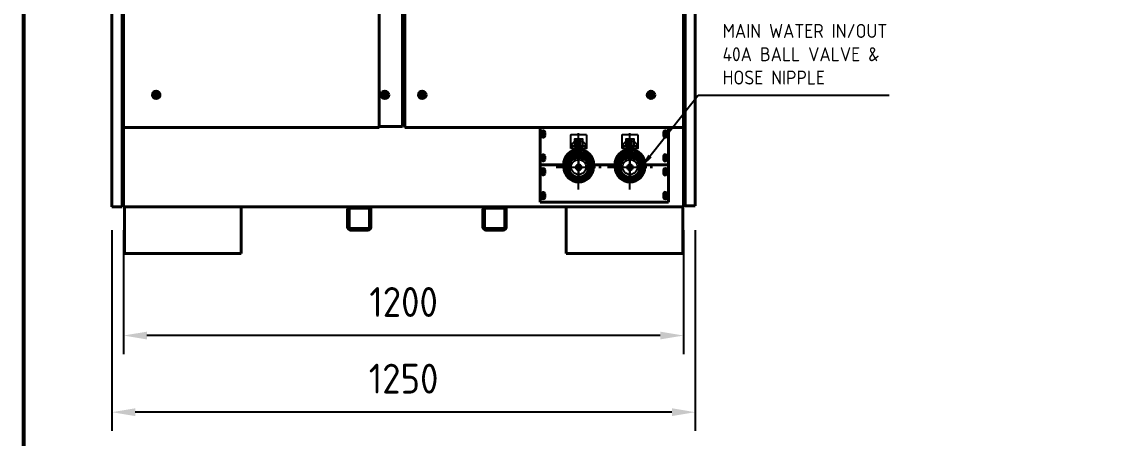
# Model space of a CAD drawing. Header units: millimetres. Extents: x 4969 to 37601, y -771 to 6478.
# Drawn here: x 15852 to 18174, y 1270 to 2164 of the extents above; entities that cross this region are included whole.
import ezdxf
from ezdxf.enums import TextEntityAlignment as Align

# ---------------------------------------------------------------- set-up
doc = ezdxf.new("R2010")
doc.units = ezdxf.units.MM
doc.header["$LTSCALE"] = 7
doc.header["$MEASUREMENT"] = 0
doc.linetypes.add('CENTER1', pattern=[13, 10, -1, 1, -1])
doc.layers.get('0').update_dxf_attribs({"linetype": 'CONTINUOUS'})
doc.layers.get('Defpoints').update_dxf_attribs({"linetype": 'CONTINUOUS'})
for name, color, linetype in [('CENTER', 1, 'CENTER1'), ('FORMAT-1', 7, 'CONTINUOUS'), ('THIN', 3, 'CONTINUOUS')]:
    doc.layers.add(name, color=color, linetype=linetype)
doc.layers.add('가시적인 것(ISO)', color=3, linetype='CONTINUOUS', lineweight=40)
doc.layers.add('가시적인 좁은 것(ISO)', color=3, linetype='CONTINUOUS', lineweight=35)
doc.styles.add('HAN', font='')
doc.styles.get("Standard").update_dxf_attribs({"font": 'ISOCP'})
doc.styles.get('HAN').set_extended_font_data('GulimChe')
doc.dimstyles.new('PS-15', dxfattribs={"dimscale": 15, "dimtxt": 3, "dimasz": 2, "dimexe": 2, "dimexo": 2.5, "dimgap": 1.5, "dimtad": 1, "dimtoh": 1, "dimrnd": 0.05, "dimzin": 12, "dimdsep": 46, "dimtxsty": 'Standard', "dimcen": 0, "dimclrt": 2, "dimazin": 3, "dimtfac": 1, "dimtofl": 0, "dimtmove": 0, "dimatfit": 3, "dimfxl": 0, "dimtolj": 1, "dimtzin": 0, "dimarcsym": 0})
doc.dimstyles.new('PS-20', dxfattribs={"dimscale": 20, "dimtxt": 3.2, "dimasz": 2.5, "dimexe": 2, "dimexo": 2.5, "dimgap": 2, "dimtad": 1, "dimtoh": 1, "dimrnd": 0.05, "dimzin": 12, "dimdsep": 46, "dimtxsty": 'Standard', "dimcen": 0, "dimclrt": 2, "dimazin": 3, "dimtfac": 1, "dimtofl": 0, "dimtmove": 0, "dimatfit": 3, "dimfxl": 0, "dimtolj": 1, "dimtzin": 0, "dimarcsym": 0})

# ---------------------------------------------------------------- blocks, each defined once
blk = doc.blocks.new('*D202')
at = {"color": 0, "lineweight": -2}
for p, q in [((16070.7, 1716.7), (16070.7, 1450.3)), ((17270.7, 1716.7), (17270.7, 1450.3)), ((17220.7, 1490.3), (16120.7, 1490.3))]:
    blk.add_line(p, q, dxfattribs=at)
at = {"color": 0}
for points in [[(16120.7, 1498.6), (16120.7, 1482), (16070.7, 1490.3)], [(17220.7, 1498.6), (17220.7, 1482), (17270.7, 1490.3)]]:
    blk.add_solid(points, dxfattribs=at)
at = {"layer": 'Defpoints', "color": 0}
for p in [(16070.7, 1766.7), (17270.7, 1766.7), (16070.7, 1490.3)]:
    blk.add_point(p, dxfattribs=at)
at = {"color": 2, "insert": (16670.7, 1562.3), "char_height": 64, "attachment_point": 5}
blk.add_mtext('\\A1;1200', dxfattribs=at)
blk = doc.blocks.new('*D203')
at = {"color": 0, "lineweight": -2}
for p, q in [((16045.7, 1716.7), (16045.7, 1285.8)), ((17295.7, 1716.7), (17295.7, 1285.8)), ((17245.7, 1325.8), (16095.7, 1325.8))]:
    blk.add_line(p, q, dxfattribs=at)
at = {"color": 0}
for points in [[(16095.7, 1334.2), (16095.7, 1317.5), (16045.7, 1325.8)], [(17245.7, 1334.2), (17245.7, 1317.5), (17295.7, 1325.8)]]:
    blk.add_solid(points, dxfattribs=at)
at = {"layer": 'Defpoints', "color": 0}
for p in [(16045.7, 1766.7), (17295.7, 1766.7), (16045.7, 1325.8)]:
    blk.add_point(p, dxfattribs=at)
at = {"color": 2, "insert": (16670.7, 1397.8), "char_height": 64, "attachment_point": 5}
blk.add_mtext('\\A1;1250', dxfattribs=at)
blk = doc.blocks.new('format-a1')
at = {"layer": 'FORMAT-1', "color": 7, "const_width": 0.7}
blk.add_lwpolyline([(26, 10), (26, 592), (854, 592), (854, 10)], close=True, dxfattribs=at)
at = {"style": 'HAN'}
for tag, height, p in [('MODEL-NAME', 4.5, (811.39, 49.79)), ('SCALE', 4.05, (713.46, 41.94)), ('PART-NAME', 4.5, (811.39, 41.94)), ('DWG-NO', 4.5, (811.39, 34.02)), ('DRA-BY', 4.5, (623.33, 31.66)), ('CH-BY', 4.5, (648.06, 31.66)), ('APP-BY', 4.5, (672.8, 31.66)), ('관련업체명', 4.5, (733.83, 16.64)), ('DRA-DATE', 3.75, (623.33, 13.71)), ('CH-DATE', 3.75, (648.06, 13.71)), ('APP-DATE', 3.75, (672.8, 13.71))]:
    blk.add_attdef(tag, text='', height=height, dxfattribs=at).set_placement(p, align=Align.MIDDLE_CENTER)
blk = doc.blocks.new('A$C6CFE7D5F')
for radius in [26, 22.6517]:
    blk.add_circle((0, 0), radius)
at = {"layer": 'CENTER'}
for p, q in [((0, 23.9015), (0, -23.9015)), ((-23.9015, 0), (23.9015, 0))]:
    blk.add_line(p, q, dxfattribs=at)
at = {"layer": 'THIN'}
blk.add_arc((0, 0), 23.9015, 255, 165, dxfattribs=at)
blk = doc.blocks.new('A$C5F5D6E1B')
for p, q in [((-4.3, 45), (-4.3, 60)), ((4.3, 45), (4.3, 60)), ((17, 45), (-17, 45)), ((-9.8, 30.4), (-10.5, 28.1)), ((-9.8, 40), (-9.8, 30.4)), ((9.8, 40), (9.8, 30.4)), ((9.8, 30.4), (10.5, 28.1))]:
    blk.add_line(p, q)
blk.add_lwpolyline([(-17, 40), (-17, 40), (-17, 68, -0.414214), (-15, 70), (15, 70, -0.414214), (17, 68), (17, 40), (17, 40)], format="xyb", close=True)
for points in [[(8.7, 45), (8.7, 60), (-8.7, 60), (-8.7, 45)], [(32.5, 0), (23, 23), (0, 32.5), (-23, 23), (-32.5, 0), (-23, -23), (0, -32.5), (23, -23)]]:
    blk.add_lwpolyline(points, close=True)
for radius in [29.4, 16]:
    blk.add_circle((0, 0), radius)
at = {"layer": 'CENTER'}
for p, q in [((0, -48), (0, 73)), ((-48, 0), (48, 0))]:
    blk.add_line(p, q, dxfattribs=at)
blk = doc.blocks.new('A$C2F8B596B')
for radius in [24.3, 21.5]:
    blk.add_circle((0, 0), radius)
for name in ['A$C5F5D6E1B', 'A$C6CFE7D5F']:
    blk.add_blockref(name, (0, 0))

msp = doc.modelspace()

# ---------------------------------------------------------------- hatches: boundary and pattern name
h = msp.add_hatch(color=1)
edge = h.paths.add_edge_path()
edge.add_ellipse((17045.729, 1897.341), major_axis=(-15.643, 0), ratio=0.65189127, start_angle=0, end_angle=360, ccw=False)
h = msp.add_hatch(color=5)
edge = h.paths.add_edge_path()
edge.add_ellipse((17155.729, 1897.341), major_axis=(-15.643, 0), ratio=0.65189127, start_angle=0, end_angle=360, ccw=False)

# ---------------------------------------------------------------- linework, layer by layer
at = {"extrusion": (0, 0, -1)}
for centre in [(17045.729, 1897.341, 0), (17155.729, 1897.341, 0)]:
    msp.add_ellipse(centre, major_axis=(-15.643, 0), ratio=0.65189127, start_param=-1.57079633, end_param=4.71238898, dxfattribs=at)
at = {"layer": '가시적인 것(ISO)'}
for p, q in [((16045.729, 1766.667, 0), (16045.729, 3716.667, 0)), ((16067.729, 3716.667, 0), (16067.729, 1766.667, 0)), ((16070.729, 3716.667, 0), (16070.729, 1936.667, 0)), ((16618.229, 1936.667, 0), (16618.229, 3716.667, 0)), ((16673.229, 3716.667, 0), (16673.229, 1936.667, 0)), ((17270.729, 1936.667, 0), (17270.729, 3716.667, 0)), ((16668.229, 1938.967, 0), (16668.229, 3714.367, 0)), ((17273.729, 1768.667, 0), (17273.729, 2646.167, 0)), ((17295.729, 2646.167, 0), (17295.729, 1768.667, 0)), ((16137.789, 2003.683, 0), (16137.095, 2004.583, 0)), ((16137.121, 2004.782, 0), (16138.874, 2006.134, 0)), ((16139.071, 2007.655, 0), (16137.72, 2009.408, 0)), ((16137.745, 2009.607, 0), (16138.645, 2010.3, 0)), ((16139.741, 2005.009, 0), (16137.988, 2003.658, 0)), ((16139.182, 2004.596, 0), (16138.332, 2005.698, 0)), ((16138.658, 2008.214, 0), (16139.646, 2008.976, 0)), ((16138.844, 2010.275, 0), (16140.196, 2008.522, 0)), ((16142.614, 2003.059, 0), (16141.262, 2004.812, 0)), ((16142.8, 2005.12, 0), (16141.698, 2004.27, 0)), ((16141.717, 2008.325, 0), (16143.47, 2009.676, 0)), ((16142.276, 2008.738, 0), (16143.126, 2007.636, 0)), ((16142.387, 2005.679, 0), (16143.738, 2003.926, 0)), ((16144.337, 2008.552, 0), (16142.584, 2007.2, 0)), ((16143.713, 2003.727, 0), (16142.813, 2003.033, 0)), ((16143.669, 2009.651, 0), (16144.363, 2008.751, 0)), ((16627.789, 2003.683, 0), (16627.095, 2004.583, 0)), ((16627.121, 2004.782, 0), (16628.874, 2006.134, 0)), ((16629.071, 2007.655, 0), (16627.72, 2009.408, 0)), ((16627.745, 2009.607, 0), (16628.645, 2010.3, 0)), ((16629.741, 2005.009, 0), (16627.988, 2003.658, 0)), ((16629.182, 2004.596, 0), (16628.332, 2005.698, 0)), ((16628.658, 2008.214, 0), (16629.76, 2009.064, 0)), ((16628.844, 2010.275, 0), (16630.196, 2008.522, 0)), ((16632.614, 2003.059, 0), (16631.262, 2004.812, 0)), ((16632.8, 2005.12, 0), (16631.698, 2004.27, 0)), ((16631.717, 2008.325, 0), (16633.47, 2009.676, 0)), ((16632.276, 2008.738, 0), (16633.126, 2007.636, 0)), ((16632.387, 2005.679, 0), (16633.738, 2003.926, 0)), ((16634.337, 2008.552, 0), (16632.584, 2007.2, 0)), ((16633.713, 2003.727, 0), (16632.813, 2003.033, 0)), ((16633.669, 2009.651, 0), (16634.363, 2008.751, 0)), ((16707.789, 2003.683, 0), (16707.095, 2004.583, 0)), ((16707.121, 2004.782, 0), (16708.874, 2006.134, 0)), ((16709.071, 2007.655, 0), (16707.72, 2009.408, 0)), ((16707.745, 2009.607, 0), (16708.645, 2010.3, 0)), ((16709.741, 2005.009, 0), (16707.988, 2003.658, 0)), ((16709.182, 2004.596, 0), (16708.332, 2005.698, 0)), ((16708.658, 2008.214, 0), (16709.76, 2009.064, 0)), ((16708.844, 2010.275, 0), (16710.196, 2008.522, 0)), ((16712.614, 2003.059, 0), (16711.262, 2004.812, 0)), ((16712.8, 2005.12, 0), (16711.698, 2004.27, 0)), ((16711.717, 2008.325, 0), (16713.47, 2009.676, 0)), ((16712.276, 2008.738, 0), (16713.126, 2007.636, 0)), ((16712.387, 2005.679, 0), (16713.738, 2003.926, 0)), ((16714.337, 2008.552, 0), (16712.584, 2007.2, 0)), ((16713.713, 2003.727, 0), (16712.813, 2003.033, 0)), ((16713.669, 2009.651, 0), (16714.363, 2008.751, 0)), ((17197.789, 2003.683, 0), (17197.095, 2004.583, 0)), ((17197.121, 2004.782, 0), (17198.874, 2006.134, 0)), ((17199.071, 2007.655, 0), (17197.72, 2009.408, 0)), ((17197.745, 2009.607, 0), (17198.645, 2010.3, 0)), ((17199.741, 2005.009, 0), (17197.988, 2003.658, 0)), ((17199.182, 2004.596, 0), (17198.332, 2005.698, 0)), ((17198.658, 2008.214, 0), (17199.646, 2008.976, 0)), ((17198.844, 2010.275, 0), (17200.196, 2008.522, 0)), ((17202.614, 2003.059, 0), (17201.262, 2004.812, 0)), ((17202.8, 2005.12, 0), (17201.698, 2004.27, 0)), ((17201.717, 2008.325, 0), (17203.47, 2009.676, 0)), ((17202.276, 2008.738, 0), (17203.126, 2007.636, 0)), ((17202.387, 2005.679, 0), (17203.738, 2003.926, 0)), ((17204.337, 2008.552, 0), (17202.584, 2007.2, 0)), ((17203.713, 2003.727, 0), (17202.813, 2003.033, 0)), ((17203.669, 2009.651, 0), (17204.363, 2008.751, 0)), ((16070.729, 1766.667, 0), (16070.729, 1936.667, 0)), ((16070.729, 1936.667, 0), (16618.229, 1936.667, 0)), ((16618.229, 1938.967, 0), (16668.229, 1938.967, 0)), ((16673.229, 1936.667, 0), (17270.729, 1936.667, 0)), ((16963.229, 1936.667, 0), (16963.229, 1856.667, 0)), ((17238.229, 1856.667, 0), (17238.229, 1936.667, 0)), ((17270.729, 1766.667, 0), (17270.729, 1936.667, 0)), ((16966.229, 1919.167, 0), (16966.229, 1926.167, 0)), ((16973.229, 1926.167, 0), (16973.229, 1919.167, 0)), ((17228.229, 1919.167, 0), (17228.229, 1926.167, 0)), ((17235.229, 1926.167, 0), (17235.229, 1919.167, 0)), ((17031.729, 1879.485, 0), (17031.729, 1885.997, 0)), ((17034.729, 1880.784, 0), (17034.729, 1887.249, 0)), ((17056.729, 1880.784, 0), (17056.729, 1887.249, 0)), ((17059.729, 1879.485, 0), (17059.729, 1885.997, 0)), ((17141.729, 1879.485, 0), (17141.729, 1885.997, 0)), ((17144.729, 1880.784, 0), (17144.729, 1887.249, 0)), ((17166.729, 1880.784, 0), (17166.729, 1887.249, 0)), ((17169.729, 1879.485, 0), (17169.729, 1885.997, 0)), ((17170.729, 1878.966, 0), (17170.729, 1885.498, 0)), ((17173.729, 1877.117, 0), (17173.729, 1883.727, 0)), ((16966.229, 1868.167, 0), (16966.229, 1875.167, 0)), ((16973.229, 1875.167, 0), (16973.229, 1868.167, 0)), ((17228.229, 1868.167, 0), (17228.229, 1875.167, 0)), ((17235.229, 1875.167, 0), (17235.229, 1868.167, 0)), ((16070.729, 1844.367, 0), (16067.729, 1844.367, 0)), ((16070.729, 1840.667, 0), (16067.729, 1840.667, 0)), ((17013.229, 1856.667, 0), (16963.229, 1856.667, 0)), ((16963.229, 1856.667, 0), (16963.229, 1776.667, 0)), ((16963.229, 1856.667, 0), (17013.229, 1856.667, 0)), ((16966.229, 1838.167, 0), (16966.229, 1845.167, 0)), ((16973.229, 1845.167, 0), (16973.229, 1838.167, 0)), ((17013.495, 1852.517, 0), (17014.254, 1852.517, 0)), ((17013.917, 1850.017, 0), (17014.254, 1850.017, 0)), ((17040.517, 1852.517, 0), (17050.941, 1852.517, 0)), ((17040.517, 1850.017, 0), (17050.941, 1850.017, 0)), ((17041.467, 1848.017, 0), (17049.991, 1848.017, 0)), ((17048.479, 1846.667, 0), (17042.979, 1846.667, 0)), ((17077.204, 1852.517, 0), (17077.963, 1852.517, 0)), ((17077.204, 1850.017, 0), (17077.541, 1850.017, 0)), ((17123.229, 1856.667, 0), (17078.229, 1856.667, 0)), ((17078.229, 1856.667, 0), (17123.229, 1856.667, 0)), ((17123.495, 1852.517, 0), (17124.254, 1852.517, 0)), ((17123.917, 1850.017, 0), (17124.254, 1850.017, 0)), ((17150.517, 1852.517, 0), (17160.941, 1852.517, 0)), ((17150.517, 1850.017, 0), (17160.941, 1850.017, 0)), ((17151.467, 1848.017, 0), (17159.991, 1848.017, 0)), ((17158.479, 1846.667, 0), (17152.979, 1846.667, 0)), ((17238.229, 1856.667, 0), (17188.229, 1856.667, 0)), ((17188.229, 1856.667, 0), (17238.229, 1856.667, 0)), ((17228.229, 1838.167, 0), (17228.229, 1845.167, 0)), ((17235.229, 1845.167, 0), (17235.229, 1838.167, 0)), ((17238.229, 1776.667, 0), (17238.229, 1856.667, 0)), ((17270.729, 1844.367, 0), (17273.729, 1844.367, 0)), ((17270.729, 1842.667, 0), (17273.729, 1842.667, 0)), ((17270.729, 1834.667, 0), (17273.729, 1834.667, 0)), ((16070.729, 1832.667, 0), (16067.729, 1832.667, 0)), ((16966.229, 1787.167, 0), (16966.229, 1794.167, 0)), ((16973.229, 1794.167, 0), (16973.229, 1787.167, 0)), ((17228.229, 1787.167, 0), (17228.229, 1794.167, 0)), ((17235.229, 1794.167, 0), (17235.229, 1787.167, 0)), ((16067.729, 1766.667, 0), (16045.729, 1766.667, 0)), ((17270.729, 1766.667, 0), (16070.729, 1766.667, 0)), ((16072.729, 1666.667, 0), (16072.729, 1766.667, 0)), ((16073.029, 1666.667, 0), (16073.029, 1766.667, 0)), ((16323.029, 1666.667, 0), (16323.029, 1766.667, 0)), ((16594.329, 1766.667, 0), (16557.129, 1766.667, 0)), ((16884.329, 1766.667, 0), (16847.129, 1766.667, 0)), ((16963.229, 1776.667, 0), (17238.229, 1776.667, 0)), ((17018.729, 1766.667, 0), (17018.729, 1666.667, 0)), ((17268.729, 1766.667, 0), (17268.729, 1666.667, 0)), ((17273.729, 1768.667, 0), (17295.729, 1768.667, 0)), ((16550.729, 1760.267, 0), (16550.729, 1723.067, 0)), ((16553.929, 1723.067, 0), (16553.929, 1760.267, 0)), ((16557.129, 1763.467, 0), (16594.329, 1763.467, 0)), ((16597.529, 1760.267, 0), (16597.529, 1723.067, 0)), ((16600.729, 1723.067, 0), (16600.729, 1760.267, 0)), ((16840.729, 1760.267, 0), (16840.729, 1723.067, 0)), ((16843.929, 1723.067, 0), (16843.929, 1760.267, 0)), ((16847.129, 1763.467, 0), (16884.329, 1763.467, 0)), ((16887.529, 1760.267, 0), (16887.529, 1723.067, 0)), ((16890.729, 1723.067, 0), (16890.729, 1760.267, 0)), ((16594.329, 1719.867, 0), (16557.129, 1719.867, 0)), ((16884.329, 1719.867, 0), (16847.129, 1719.867, 0)), ((16557.129, 1716.667, 0), (16594.329, 1716.667, 0)), ((16847.129, 1716.667, 0), (16884.329, 1716.667, 0)), ((16073.029, 1666.667, 0), (16072.729, 1666.667, 0)), ((16323.029, 1666.667, 0), (16073.029, 1666.667, 0)), ((17018.729, 1666.667, 0), (17268.729, 1666.667, 0))]:
    msp.add_line(p, q, dxfattribs=at)
for centre, radius in [((16140.729, 2006.667, 0), 8), ((16140.729, 2006.667, 0), 8), ((16630.729, 2006.667, 0), 8), ((16630.729, 2006.667, 0), 7.5), ((16710.729, 2006.667, 0), 8), ((16710.729, 2006.667, 0), 8), ((17200.729, 2006.667, 0), 8), ((17200.729, 2006.667, 0), 8), ((16969.729, 1922.667, 0), 2.458), ((17231.729, 1922.667, 0), 2.458), ((17045.729, 1851.267, 0), 31.5), ((17155.729, 1851.267, 0), 31.5), ((16969.729, 1871.667, 0), 2.458), ((17045.729, 1851.267, 0), 22.26), ((17045.729, 1851.267, 0), 21.789), ((17045.729, 1851.267, 0), 21.628), ((17045.729, 1851.267, 0), 21.3), ((17155.729, 1851.267, 0), 22.26), ((17155.729, 1851.267, 0), 21.789), ((17155.729, 1851.267, 0), 21.628), ((17155.729, 1851.267, 0), 21.3), ((17231.729, 1871.667, 0), 2.458), ((16969.729, 1841.667, 0), 2.458), ((17045.729, 1851.267, 0), 5.36), ((17155.729, 1851.267, 0), 5.36), ((17231.729, 1841.667, 0), 2.458), ((16969.729, 1790.667, 0), 2.458), ((17231.729, 1790.667, 0), 2.458)]:
    msp.add_circle(centre, radius, dxfattribs=at)
for centre, radius, start, end in [((16137.208, 2004.67, 0), 0.142, 127.628657, 217.628657), ((16137.832, 2009.494, 0), 0.142, 127.628657, 217.628657), ((16137.902, 2003.77, 0), 0.142, 217.628657, 307.628657), ((16138.343, 2005.706, 0), 0.0142, 127.628657, 217.628657), ((16138.732, 2010.188, 0), 0.142, 37.628657, 127.628657), ((16138.666, 2008.203, 0), 0.0142, 127.628657, 217.628657), ((16140.729, 2006.667, 0), 1.93, 149.213318, 196.043995), ((16140.729, 2006.667, 0), 1.93, 196.043995, 239.213318), ((16140.729, 2006.667, 0), 1.93, 106.043993, 149.213318), ((16139.193, 2004.604, 0), 0.0142, 217.628657, 307.628657), ((16140.729, 2006.667, 0), 1.93, 239.213318, 286.043995), ((16140.729, 2006.667, 0), 1.93, 59.213318, 106.043995), ((16140.729, 2006.667, 0), 1.93, 286.043995, 329.213318), ((16141.69, 2004.281, 0), 0.0142, 217.628657, 307.628657), ((16140.729, 2006.667, 0), 1.93, 16.043995, 59.21332), ((16142.265, 2008.73, 0), 0.0142, 37.628657, 127.628657), ((16140.729, 2006.667, 0), 1.93, 329.213318, 16.043995), ((16142.726, 2003.146, 0), 0.142, 217.628657, 307.628657), ((16142.792, 2005.131, 0), 0.0142, 307.628657, 37.628657), ((16143.115, 2007.627, 0), 0.0142, 307.628657, 37.628657), ((16143.557, 2009.564, 0), 0.142, 37.628657, 127.628657), ((16143.626, 2003.839, 0), 0.142, 307.628657, 37.628657), ((16144.25, 2008.664, 0), 0.142, 307.628657, 37.628657), ((16627.208, 2004.67, 0), 0.142, 127.628657, 217.628657), ((16627.832, 2009.494, 0), 0.142, 127.628657, 217.628657), ((16627.902, 2003.77, 0), 0.142, 217.628657, 307.628657), ((16628.343, 2005.706, 0), 0.0142, 127.628657, 217.628657), ((16628.732, 2010.188, 0), 0.142, 37.628657, 127.628657), ((16628.666, 2008.203, 0), 0.0142, 127.628657, 217.628657), ((16630.729, 2006.667, 0), 1.93, 149.213318, 196.043995), ((16630.729, 2006.667, 0), 1.93, 196.043995, 239.213318), ((16630.729, 2006.667, 0), 1.93, 106.043993, 149.213318), ((16629.193, 2004.604, 0), 0.0142, 217.628657, 307.628657), ((16630.729, 2006.667, 0), 1.93, 239.213318, 286.043995), ((16629.769, 2009.053, 0), 0.0142, 37.628657, 127.628657), ((16630.729, 2006.667, 0), 1.93, 59.213318, 106.043995), ((16630.729, 2006.667, 0), 1.93, 286.043995, 329.213318), ((16631.69, 2004.281, 0), 0.0142, 217.628657, 307.628657), ((16630.729, 2006.667, 0), 1.93, 16.043995, 59.21332), ((16632.265, 2008.73, 0), 0.0142, 37.628657, 127.628657), ((16630.729, 2006.667, 0), 1.93, 329.213318, 16.043995), ((16632.726, 2003.146, 0), 0.142, 217.628657, 307.628657), ((16632.792, 2005.131, 0), 0.0142, 307.628657, 37.628657), ((16633.115, 2007.627, 0), 0.0142, 307.628657, 37.628657), ((16633.557, 2009.564, 0), 0.142, 37.628657, 127.628657), ((16633.626, 2003.839, 0), 0.142, 307.628657, 37.628657), ((16634.25, 2008.664, 0), 0.142, 307.628657, 37.628657), ((16707.208, 2004.67, 0), 0.142, 127.628657, 217.628657), ((16707.832, 2009.494, 0), 0.142, 127.628657, 217.628657), ((16707.902, 2003.77, 0), 0.142, 217.628657, 307.628657), ((16708.343, 2005.706, 0), 0.0142, 127.628657, 217.628657), ((16708.732, 2010.188, 0), 0.142, 37.628657, 127.628657), ((16708.666, 2008.203, 0), 0.0142, 127.628657, 217.628657), ((16710.729, 2006.667, 0), 1.93, 149.213318, 196.043995), ((16710.729, 2006.667, 0), 1.93, 196.043995, 239.213318), ((16710.729, 2006.667, 0), 1.93, 106.043993, 149.213318), ((16709.193, 2004.604, 0), 0.0142, 217.628657, 307.628657), ((16710.729, 2006.667, 0), 1.93, 239.213318, 286.043995), ((16709.769, 2009.053, 0), 0.0142, 37.628657, 127.628657), ((16710.729, 2006.667, 0), 1.93, 59.213318, 106.043995), ((16710.729, 2006.667, 0), 1.93, 286.043995, 329.213318), ((16711.69, 2004.281, 0), 0.0142, 217.628657, 307.628657), ((16710.729, 2006.667, 0), 1.93, 16.043995, 59.21332), ((16712.265, 2008.73, 0), 0.0142, 37.628657, 127.628657), ((16710.729, 2006.667, 0), 1.93, 329.213318, 16.043995), ((16712.726, 2003.146, 0), 0.142, 217.628657, 307.628657), ((16712.792, 2005.131, 0), 0.0142, 307.628657, 37.628657), ((16713.115, 2007.627, 0), 0.0142, 307.628657, 37.628657), ((16713.557, 2009.564, 0), 0.142, 37.628657, 127.628657), ((16713.626, 2003.839, 0), 0.142, 307.628657, 37.628657), ((16714.25, 2008.664, 0), 0.142, 307.628657, 37.628657), ((17197.208, 2004.67, 0), 0.142, 127.628657, 217.628657), ((17197.832, 2009.494, 0), 0.142, 127.628657, 217.628657), ((17197.902, 2003.77, 0), 0.142, 217.628657, 307.628657), ((17198.343, 2005.706, 0), 0.0142, 127.628657, 217.628657), ((17198.732, 2010.188, 0), 0.142, 37.628657, 127.628657), ((17198.666, 2008.203, 0), 0.0142, 127.628657, 217.628657), ((17200.729, 2006.667, 0), 1.93, 149.213318, 196.043995), ((17200.729, 2006.667, 0), 1.93, 196.043995, 239.213318), ((17200.729, 2006.667, 0), 1.93, 106.043993, 149.213318), ((17199.193, 2004.604, 0), 0.0142, 217.628657, 307.628657), ((17200.729, 2006.667, 0), 1.93, 239.213318, 286.043995), ((17200.729, 2006.667, 0), 1.93, 59.213318, 106.043995), ((17200.729, 2006.667, 0), 1.93, 286.043995, 329.213318), ((17201.69, 2004.281, 0), 0.0142, 217.628657, 307.628657), ((17200.729, 2006.667, 0), 1.93, 16.043995, 59.21332), ((17202.265, 2008.73, 0), 0.0142, 37.628657, 127.628657), ((17200.729, 2006.667, 0), 1.93, 329.213318, 16.043995), ((17202.726, 2003.146, 0), 0.142, 217.628657, 307.628657), ((17202.792, 2005.131, 0), 0.0142, 307.628657, 37.628657), ((17203.115, 2007.627, 0), 0.0142, 307.628657, 37.628657), ((17203.557, 2009.564, 0), 0.142, 37.628657, 127.628657), ((17203.626, 2003.839, 0), 0.142, 307.628657, 37.628657), ((17204.25, 2008.664, 0), 0.142, 307.628657, 37.628657), ((16969.729, 1926.167, 0), 3.5, 0, 180), ((17231.729, 1926.167, 0), 3.5, 0, 180), ((16969.729, 1919.167, 0), 3.5, 180, 0), ((17231.729, 1919.167, 0), 3.5, 180, 0), ((17045.729, 1856.667, 0), 32.5, 0, 180), ((17155.729, 1856.667, 0), 32.5, 0, 180), ((16969.729, 1875.167, 0), 3.5, 0, 180), ((16969.729, 1868.167, 0), 3.5, 180, 0), ((17231.729, 1875.167, 0), 3.5, 0, 180), ((17231.729, 1868.167, 0), 3.5, 180, 0), ((16969.729, 1845.167, 0), 3.5, 0, 180), ((16969.729, 1838.167, 0), 3.5, 180, 0), ((17045.729, 1856.667, 0), 32.5, 180, 195.391501), ((17045.729, 1856.667, 0), 32.5, 344.608499, 0), ((17155.729, 1856.667, 0), 32.5, 180, 195.391501), ((17155.729, 1856.667, 0), 32.5, 344.608499, 0), ((17231.729, 1845.167, 0), 3.5, 0, 180), ((17231.729, 1838.167, 0), 3.5, 180, 0), ((16969.729, 1794.167, 0), 3.5, 0, 180), ((17231.729, 1794.167, 0), 3.5, 0, 180), ((16557.129, 1760.267, 0), 6.4, 90, 180), ((16594.329, 1760.267, 0), 6.4, 0, 90), ((16847.129, 1760.267, 0), 6.4, 90, 180), ((16884.329, 1760.267, 0), 6.4, 0, 90), ((16969.729, 1787.167, 0), 3.5, 180, 0), ((17231.729, 1787.167, 0), 3.5, 180, 0), ((16557.129, 1760.267, 0), 3.2, 90, 180), ((16594.329, 1760.267, 0), 3.2, 0, 90), ((16847.129, 1760.267, 0), 3.2, 90, 180), ((16884.329, 1760.267, 0), 3.2, 0, 90), ((16557.129, 1723.067, 0), 6.4, 180, 270), ((16557.129, 1723.067, 0), 3.2, 180, 270), ((16594.329, 1723.067, 0), 3.2, 270, 0), ((16594.329, 1723.067, 0), 6.4, 270, 0), ((16847.129, 1723.067, 0), 6.4, 180, 270), ((16847.129, 1723.067, 0), 3.2, 180, 270), ((16884.329, 1723.067, 0), 3.2, 270, 0), ((16884.329, 1723.067, 0), 6.4, 270, 0)]:
    msp.add_arc(centre, radius, start, end, dxfattribs=at)
at = {"layer": '가시적인 좁은 것(ISO)'}
for p, q in [((16070.729, 1839.923, 0), (16067.729, 1839.923, 0)), ((17273.729, 1841.923, 0), (17270.729, 1841.923, 0)), ((17270.729, 1835.411, 0), (17273.729, 1835.411, 0)), ((16067.729, 1833.411, 0), (16070.729, 1833.411, 0))]:
    msp.add_line(p, q, dxfattribs=at)
for centre, radius in [((16969.729, 1922.667, 0), 3), ((17231.729, 1922.667, 0), 3), ((16969.729, 1871.667, 0), 3), ((17045.729, 1851.267, 0), 24.028), ((17155.729, 1851.267, 0), 24.028), ((17231.729, 1871.667, 0), 3), ((16969.729, 1841.667, 0), 3), ((17231.729, 1841.667, 0), 3), ((16969.729, 1790.667, 0), 3), ((17231.729, 1790.667, 0), 3)]:
    msp.add_arc(centre, radius, 80, 350, dxfattribs=at)

# ---------------------------------------------------------------- block references
at = {"xscale": 12, "yscale": 12, "zscale": 12}
msp.add_blockref('format-a1', (15544.635, -746.069), dxfattribs=at)
for p in [(17045.729, 1851.667, 0), (17155.729, 1851.667, 0)]:
    msp.add_blockref('A$C2F8B596B', p)

# ---------------------------------------------------------------- texts
at = {"color": 2, "insert": (17354.144, 2028.882, 0), "char_height": 30, "attachment_point": 7}
msp.add_mtext('MAIN WATER IN/OUT\\P40A BALL VALVE &\\PHOSE NIPPLE ', dxfattribs=at)

# ---------------------------------------------------------------- dimensions: what is measured, and where the dimension line sits
for base, p1, p2, picture, middle in [((16045.729, 1325.822, 0), (17295.729, 1766.667, 0), (16045.729, 1766.667, 0), '*D203', (16670.729, 1397.829, 0)), ((16070.729, 1490.296, 0), (17270.729, 1766.667, 0), (16070.729, 1766.667, 0), '*D202', (16670.729, 1562.302, 0))]:
    dim = msp.add_linear_dim(base=base, p1=p1, p2=p2, dimstyle='PS-20')
    dim.commit()
    dim.dimension.update_dxf_attribs({"geometry": picture, "text_midpoint": middle})

# ---------------------------------------------------------------- leaders
at = {"annotation_type": 0, "has_hookline": 1, "hookline_direction": 0, "text_width": 357}
msp.add_leader([(17180.029, 1851.667, 0), (17301.644, 2006.382, 0), (17331.644, 2006.382, 0)], dimstyle='PS-15', override={"dimgap": 1.5, "dimtad": 1}, dxfattribs=at)

doc.saveas('drawing.dxf')
